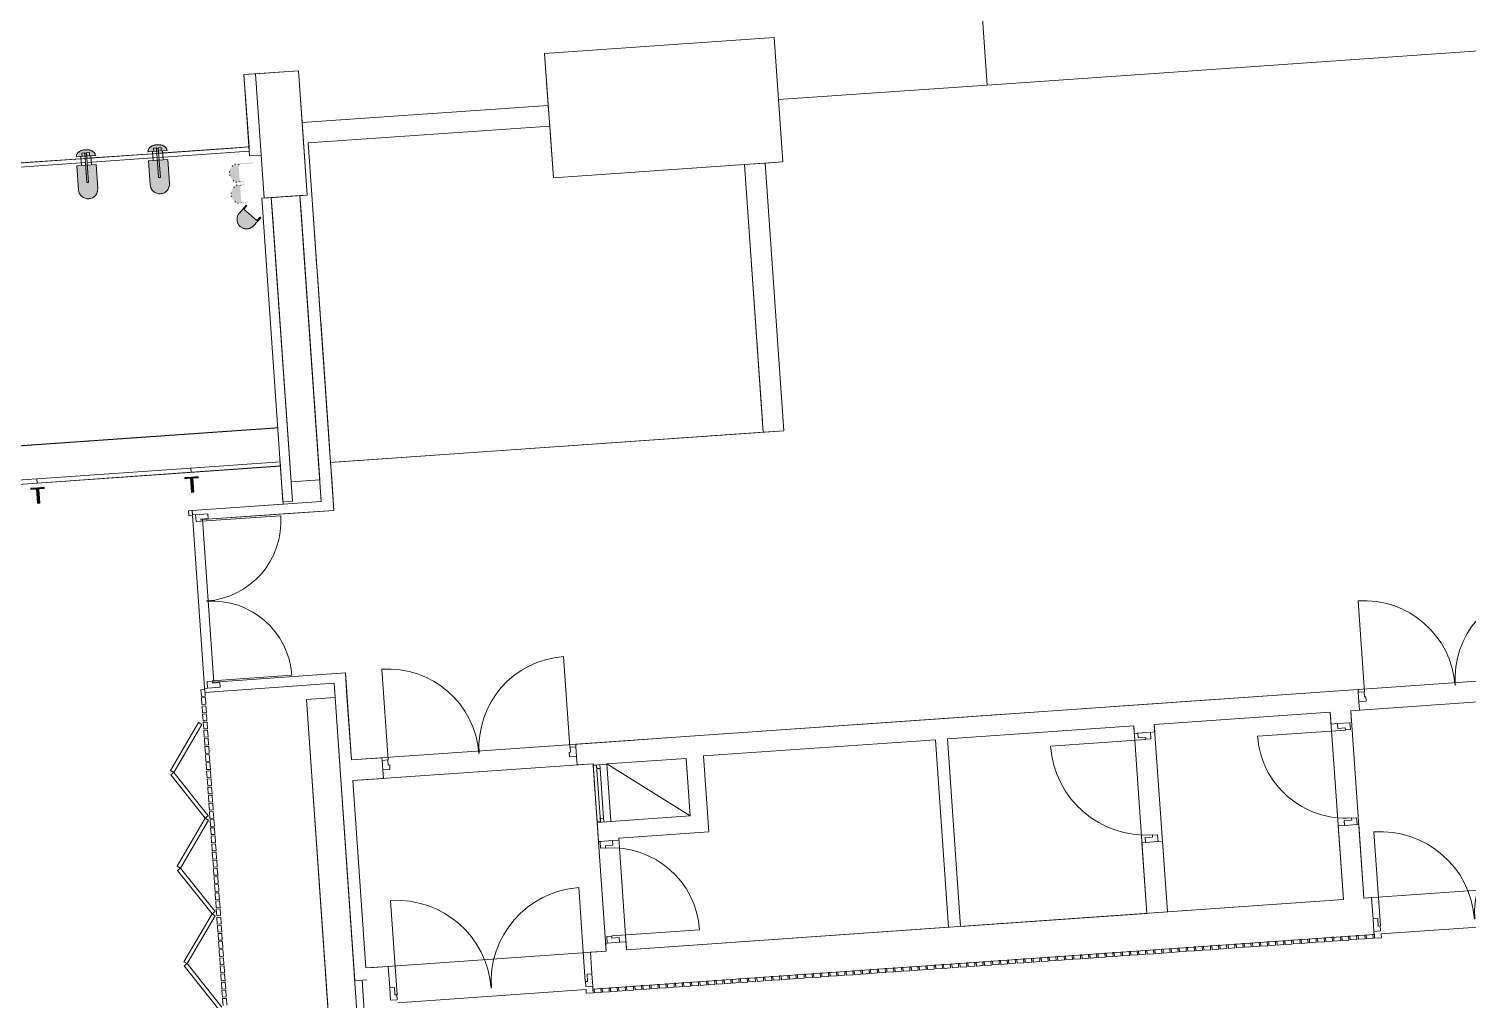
# Model space of a CAD drawing. Header units: millimetres. Extents: x 306 to 836129804, y -168137 to 818603917.
# Drawn here: x 833825848 to 833840866, y 817944597 to 817954730 of the extents above; entities that cross this region are included whole.
import ezdxf

# ---------------------------------------------------------------- set-up
doc = ezdxf.new("R2010")
doc.units = ezdxf.units.MM
doc.header["$LTSCALE"] = 3
doc.linetypes.add('Overhead', pattern=[1.8, 1.2, -0.6])
for name, color, linetype, lineweight in [('A-010-M_LINE', 251, 'Continuous', 13), ('A-200-M_WALL_EXT', 251, 'Continuous', 13), ('A-200-M_WALL_INT', 251, 'Continuous', 13), ('A-214-M_CURT_WALL', 251, 'Continuous', 13), ('A-215-M_CURT_PANEL', 251, 'Continuous', 13), ('A-314-M_WINDOW', 251, 'Continuous', 13), ('A-325-M_DOOR', 251, 'Continuous', 13), ('A-770-ME_FFE_SA', 251, 'Continuous', 13), ('A-810-M_ROOMS', 251, 'Continuous', 13), ('S-280-M_COLUMN', 253, 'Continuous', 9), ('Z-060-M_DETAIL', 253, 'Continuous', 5), ('Z-060-M_LINE_MEDIUM', 253, 'Continuous', 9)]:
    doc.layers.add(name, color=color, linetype=linetype, lineweight=lineweight)
doc.layers.add('UAJ-00XREF', color=7, linetype='Continuous')
doc.layers.get('A-770-ME_FFE_SA').off()

# ---------------------------------------------------------------- blocks, each defined once
blk = doc.blocks.new('System Panel - ARC_Glazed-40653877-0300')
at = {"layer": 'A-215-M_CURT_PANEL', "lineweight": 9}
for p, q in [((-805, 44), (805, 44)), ((-805, 0), (-805, 44)), ((805, 0), (-805, 0)), ((805, 0), (805, 44))]:
    blk.add_line(p, q, dxfattribs=at)
blk = doc.blocks.new('System Panel - ARC_Glazed-35516905-0300')
at = {"layer": 'A-215-M_CURT_PANEL', "lineweight": 9}
for p, q in [((-805, 44), (805, 44)), ((-805, 0), (-805, 44)), ((805, 0), (-805, 0)), ((805, 0), (805, 44))]:
    blk.add_line(p, q, dxfattribs=at)
blk = doc.blocks.new('Circular Mullion - B1_STEEL-35516897-0300')
at = {"layer": 'A-214-M_CURT_WALL', "lineweight": 9}
blk.add_hatch(color=256, dxfattribs=at).paths.add_polyline_path([(-12.5, 210), (12.5, 210), (12.5, 62), (70, 62), (70, 50), (-70, 50), (-70, 62), (-12.5, 62)], flags=0)
for p, q in [((12.5, 210), (-12.5, 210)), ((-12.5, 210), (-12.5, 62)), ((12.5, 62), (12.5, 210)), ((-12.5, 62), (-70, 62)), ((-70, 50), (-70, 62)), ((-70, 50), (0, 50)), ((0, 50), (70, 50)), ((70, 62), (12.5, 62)), ((70, 50), (70, 62))]:
    blk.add_line(p, q, dxfattribs=at)
blk = doc.blocks.new('System Panel - ARC_Glazed-35516906-0300')
at = {"layer": 'A-215-M_CURT_PANEL', "lineweight": 9}
for p, q in [((-467, 44), (467, 44)), ((-467, 0), (-467, 44)), ((467, 0), (-467, 0)), ((467, 0), (467, 44))]:
    blk.add_line(p, q, dxfattribs=at)
blk = doc.blocks.new('Circular Mullion - B1_STEEL-35516898-0300')
at = {"layer": 'A-214-M_CURT_WALL', "lineweight": 9}
blk.add_hatch(color=256, dxfattribs=at).paths.add_polyline_path([(-12.5, 210), (12.5, 210), (12.5, 62), (70, 62), (70, 50), (-70, 50), (-70, 62), (-12.5, 62), (-12.5, 93.9)], flags=0)
for p, q in [((12.5, 210), (-12.5, 210)), ((-12.5, 210), (-12.5, 62)), ((12.5, 62), (12.5, 210)), ((-12.5, 62), (-70, 62)), ((-70, 50), (-70, 62)), ((-70, 50), (0, 50)), ((0, 50), (70, 50)), ((70, 62), (12.5, 62)), ((70, 50), (70, 62))]:
    blk.add_line(p, q, dxfattribs=at)
blk = doc.blocks.new('ARC_DOOR_TIMBER_T20-TS-O - 1800x2100mm-39375266-0300')
at = {"layer": 'A-325-M_DOOR'}
for p, q in [((-950, 80.5), (-950, 1029)), ((950, 80.5), (950, 1029)), ((-950, 80.5), (-950, 97.5))]:
    blk.add_line(p, q, dxfattribs=at)
at = {"layer": 'A-325-M_DOOR', "lineweight": 9}
for p, q in [((-1013, 80.5), (-953, 80.5)), ((-1013, -19.5), (-1013, 80.5)), ((-953, 80.5), (-953, 27.5)), ((-953, 27.5), (-938, 27.5)), ((-938, 27.5), (-938, -19.5)), ((938, -19.5), (938, 27.5)), ((938, 27.5), (953, 27.5)), ((953, 80.5), (1013, 80.5)), ((953, 27.5), (953, 80.5)), ((1013, 80.5), (1013, -19.5)), ((-938, -19.5), (-1013, -19.5)), ((1013, -19.5), (938, -19.5))]:
    blk.add_line(p, q, dxfattribs=at)
at = {"layer": 'A-325-M_DOOR'}
for centre, start, end in [((-950, 80.5), 0, 90), ((950, 80.5), 90, 180)]:
    blk.add_arc(centre, 948.5, start, end, dxfattribs=at)
blk = doc.blocks.new('ARC_DOOR_TIMBER_T10-TI-I - 900x2100mm-38939625-0300')
at = {"layer": 'A-325-M_DOOR'}
blk.add_line((459, -37), (459, 881), dxfattribs=at)
at = {"layer": 'A-325-M_DOOR', "lineweight": 9}
for p, q in [((-532, 40), (-482, 40)), ((-532, -90), (-532, 40)), ((-482, 40), (-482, -37)), ((482, 40), (532, 40)), ((482, -37), (482, 40)), ((532, 40), (532, -90)), ((-462, -90), (-532, -90)), ((-482, -37), (-462, -37)), ((-462, -37), (-462, -90)), ((462, -90), (462, -37)), ((462, -37), (482, -37)), ((532, -90), (462, -90))]:
    blk.add_line(p, q, dxfattribs=at)
at = {"layer": 'A-325-M_DOOR'}
blk.add_arc((459, -37), 918, 90, 180, dxfattribs=at)
blk = doc.blocks.new('ARC_DOOR_TIMBER_T20-TS-I - 1800x2100mm-39001706-0300')
at = {"layer": 'A-325-M_DOOR'}
for p, q in [((-984, -46), (-984, 936.5)), ((984, 936.5), (984, -46))]:
    blk.add_line(p, q, dxfattribs=at)
at = {"layer": 'A-325-M_DOOR', "lineweight": 9}
for p, q in [((-1057, 31), (-1007, 31)), ((-1057, -99), (-1057, 31)), ((-1007, 31), (-1007, -46)), ((1007, 31), (1057, 31)), ((1007, -46), (1007, 31)), ((1057, 31), (1057, -99)), ((-987, -99), (-1057, -99)), ((-1007, -46), (-987, -46)), ((-987, -46), (-987, -99)), ((987, -99), (987, -46)), ((987, -46), (1007, -46)), ((1057, -99), (987, -99))]:
    blk.add_line(p, q, dxfattribs=at)
at = {"layer": 'A-325-M_DOOR'}
for centre, start, end in [((-984, -46), 0, 90), ((984, -46), 90, 180)]:
    blk.add_arc(centre, 982.5, start, end, dxfattribs=at)
blk = doc.blocks.new('ARC_DOOR_TIMBER_T20-TS-O - 1800x2100mm-40978584-0300')
at = {"layer": 'A-325-M_DOOR', "lineweight": 9}
for p, q in [((-938, 19.5), (-1013, 19.5)), ((-1013, 19.5), (-1013, -80.5)), ((-938, -27.5), (-938, 19.5)), ((1013, 19.5), (938, 19.5)), ((938, 19.5), (938, -27.5)), ((1013, -80.5), (1013, 19.5)), ((-1013, -80.5), (-953, -80.5)), ((-953, -80.5), (-953, -27.5)), ((-953, -27.5), (-938, -27.5)), ((938, -27.5), (953, -27.5)), ((953, -27.5), (953, -80.5)), ((953, -80.5), (1013, -80.5))]:
    blk.add_line(p, q, dxfattribs=at)
at = {"layer": 'A-325-M_DOOR'}
for p, q in [((-950, -80.5), (-950, -97.5)), ((-950, -80.5), (-950, -1029)), ((950, -80.5), (950, -1029))]:
    blk.add_line(p, q, dxfattribs=at)
for centre, start, end in [((-950, -80.5), 270, 360), ((950, -80.5), 180, 270)]:
    blk.add_arc(centre, 948.5, start, end, dxfattribs=at)
blk = doc.blocks.new('ARC_DOOR_TIMBER_T20-TS-I - 1800x2100mm-39001709-0300')
at = {"layer": 'A-325-M_DOOR', "lineweight": 9}
for p, q in [((-987, 99), (-1057, 99)), ((-1057, 99), (-1057, -31)), ((-1007, -31), (-1007, 46)), ((-1007, 46), (-987, 46)), ((-987, 46), (-987, 99)), ((1057, 99), (987, 99)), ((987, 99), (987, 46)), ((987, 46), (1007, 46)), ((1007, 46), (1007, -31)), ((1057, -31), (1057, 99)), ((-1057, -31), (-1007, -31)), ((1007, -31), (1057, -31))]:
    blk.add_line(p, q, dxfattribs=at)
at = {"layer": 'A-325-M_DOOR'}
for p, q in [((-984, 46), (-984, -936.5)), ((984, -936.5), (984, 46))]:
    blk.add_line(p, q, dxfattribs=at)
for centre, start, end in [((-984, 46), 270, 360), ((984, 46), 180, 270)]:
    blk.add_arc(centre, 982.5, start, end, dxfattribs=at)
blk = doc.blocks.new('ARC_DOOR_TIMBER_T10-FA-I - 900x2100mm-39090792-0300')
at = {"layer": 'A-325-M_DOOR'}
blk.add_line((498, -8.5), (498, 987.5), dxfattribs=at)
at = {"layer": 'A-325-M_DOOR', "lineweight": 9}
for p, q in [((-571, 68.5), (-521, 68.5)), ((-571, -61.5), (-571, 68.5)), ((-521, 68.5), (-521, -8.5)), ((521, 68.5), (571, 68.5)), ((521, -8.5), (521, 68.5)), ((571, 68.5), (571, -61.5)), ((-501, -61.5), (-571, -61.5)), ((-521, -8.5), (-501, -8.5)), ((-501, -8.5), (-501, -61.5)), ((501, -61.5), (501, -8.5)), ((501, -8.5), (521, -8.5)), ((571, -61.5), (501, -61.5))]:
    blk.add_line(p, q, dxfattribs=at)
at = {"layer": 'A-325-M_DOOR'}
blk.add_arc((498, -8.5), 996, 90, 180, dxfattribs=at)
blk = doc.blocks.new('System Panel - ARC_Glazed-V4-0300')
at = {"layer": 'A-215-M_CURT_PANEL', "lineweight": 9}
for p, q in [((365, 0), (-365, 0)), ((-365, 0), (-365, -44)), ((365, -44), (365, 0)), ((-365, -44), (365, -44))]:
    blk.add_line(p, q, dxfattribs=at)
blk = doc.blocks.new('System Panel - ARC_Glazed-39675515-0300')
at = {"layer": 'A-215-M_CURT_PANEL', "lineweight": 9}
for p, q in [((473, 0), (-473, 0)), ((473, -44), (473, 0)), ((-473, -44), (473, -44))]:
    blk.add_line(p, q, dxfattribs=at)
blk = doc.blocks.new('Circular Mullion - Type A-V171-0300')
at = {"layer": 'Z-060-M_LINE_MEDIUM', "lineweight": 5}
h = blk.add_hatch(color=256, dxfattribs=at)
h.paths.add_polyline_path([(0, -423), (26, -420), (50, -410), (76, -388), (87, -373), (97, -349), (100, -323), (100, -73), (-100, -73), (-100, -323), (-100, -324), (-95, -354), (-87, -373), (-71, -394), (-49, -410), (-21, -421), (-10, -422)], flags=0)
h.paths.add_polyline_path([(100, 23), (94, 45), (81, 63), (62, 76), (40, 84), (10, 89), (-10, 89), (-20, 89), (-40, 84), (-65, 73), (-85, 59), (-94, 45), (-100, 23), (10, 23)], flags=0)
at = {"layer": 'Z-060-M_DETAIL'}
for p, q in [((-100, 23), (100, 23)), ((-52, -73), (-52, 23)), ((-10, 57), (-39, 57)), ((-39, 57), (-39, 23)), ((-39, 23), (-10, 23)), ((-10, 23), (-10, 57)), ((39, 57), (10, 57)), ((10, 57), (10, 23)), ((10, 23), (39, 23)), ((39, 23), (39, 57)), ((52, -73), (52, 23)), ((100, -73), (-100, -73)), ((-100, -73), (-100, -323)), ((100, -323), (100, -73))]:
    blk.add_line(p, q, dxfattribs=at)
for centre, radius, start, end in [((-45, 21), 55.2, 130.5224, 177.4776), ((-11, -19), 107, 105.6955, 130.5224), ((0, -59), 149, 90.1513, 105.6955), ((0, -59), 149, 74.3045, 89.8487), ((11, -19), 107, 49.4776, 74.3045), ((45, 21), 55.2, 2.5224, 49.4776), ((0, -323), 100, 180, 360)]:
    blk.add_arc(centre, radius, start, end, dxfattribs=at)
at = {"layer": 'Z-060-M_LINE_MEDIUM'}
for p, q in [((10, 53), (-10, 53)), ((-10, 53), (-10, -252)), ((10, -252), (10, 53)), ((-10, -252), (10, -252))]:
    blk.add_line(p, q, dxfattribs=at)
blk = doc.blocks.new('Circular Mullion - CERAMIC_MULLIONS LEARNING CENTER-V172-0300')
at = {"layer": 'Z-060-M_DETAIL'}
h = blk.add_hatch(dxfattribs=at)
h.set_pattern_fill('FP_115', color=256, style=0, pattern_type=2)
h.set_pattern_definition([(315, (-24800.38, 32399.75), (141.4214, 141.4214), [])])
h.paths.add_polyline_path([(-100, 324), (-100, 323), (-100, 324)], flags=0)
h.paths.add_polyline_path([(20, -89), (10, -89), (19, -89)], flags=0)
at = {"layer": 'A-214-M_CURT_WALL', "lineweight": 9}
for p, q in [((-100, -23), (-10, -23)), ((10, -23), (100, -23))]:
    blk.add_line(p, q, dxfattribs=at)
for centre, radius, start, end in [((0, 323), 100, 156.4683, 162.1298), ((0, 323), 100, 137.8775, 143.5196), ((0, 323), 100, 96.5417, 102.0856), ((0, 323), 100, 77.929, 83.4342), ((0, 323), 100, 36.6271, 42.0341), ((0, 323), 100, 17.9732, 23.3608), ((-51, -23), 48.6, 196.3458, 202.1217), ((-33, -11), 70.7, 229.6195, 234.9914), ((-10, 22), 111, 234.9914, 239.8589), ((-10, 22), 111, 243.3864, 251.7842), ((1, 62), 152, 255.2325, 259.4492), ((1, 62), 152, 262.4848, 269.7371), ((-1, 62), 152, 270.2629, 277.5152), ((-1, 62), 152, 280.5508, 284.7675), ((10, 22), 111, 288.2158, 296.6136), ((10, 22), 111, 300.1411, 305.0086), ((33, -11), 70.7, 305.0086, 310.3805), ((51, -23), 48.6, 337.8783, 343.6542)]:
    blk.add_arc(centre, radius, start, end, dxfattribs=at)
blk = doc.blocks.new('Circular Mullion - Type A-V173-0300')
at = {"layer": 'Z-060-M_DETAIL'}
h = blk.add_hatch(dxfattribs=at)
h.set_pattern_fill('FP_116', color=256, style=0, pattern_type=2)
h.set_pattern_definition([(45, (-25550.4, -32399.75), (-502.894, 502.894), []), (45, (-25550.4, -31637.75), (-502.894, 502.894), [])])
h.paths.add_polyline_path([(-10, -73), (10, -73), (10, 23), (-10, 23), (-10, -1)], flags=0)
at = {"layer": 'Z-060-M_LINE_MEDIUM', "lineweight": 5}
h = blk.add_hatch(color=256, dxfattribs=at)
h.paths.add_polyline_path([(0, -423), (26, -420), (50, -410), (76, -388), (87, -373), (97, -349), (100, -323), (100, -73), (-100, -73), (-100, -323), (-100, -324), (-95, -354), (-87, -373), (-71, -394), (-49, -410), (-21, -421), (-10, -422)], flags=0)
h.paths.add_polyline_path([(34, 23), (100, 23), (94, 45), (81, 63), (54, 79), (34, 86), (20, 89), (0, 90), (-32, 86), (-40, 84), (-65, 73), (-85, 59), (-94, 45), (-100, 23), (10, 23)], flags=0)
at = {"layer": 'Z-060-M_DETAIL'}
for p, q in [((-100, 23), (100, 23)), ((-52, -73), (-52, 23)), ((-10, 57), (-39, 57)), ((-39, 57), (-39, 23)), ((-39, 23), (-10, 23)), ((-10, 23), (-10, 57)), ((39, 57), (10, 57)), ((10, 57), (10, 23)), ((10, 23), (39, 23)), ((39, 23), (39, 57)), ((52, -73), (52, 23)), ((100, -73), (-100, -73)), ((-100, -73), (-100, -323)), ((100, -323), (100, -73))]:
    blk.add_line(p, q, dxfattribs=at)
for centre, radius, start, end in [((-45, 21), 55.2, 130.5224, 177.4776), ((-11, -19), 107, 105.6955, 130.5224), ((0, -59), 149, 90.1513, 105.6955), ((0, -59), 149, 74.3045, 89.8487), ((11, -19), 107, 49.4776, 74.3045), ((45, 21), 55.2, 2.5224, 49.4776), ((0, -323), 100, 180, 360)]:
    blk.add_arc(centre, radius, start, end, dxfattribs=at)
at = {"layer": 'Z-060-M_LINE_MEDIUM'}
for p, q in [((10, 53), (-10, 53)), ((-10, 53), (-10, -252)), ((10, -252), (10, 53)), ((-10, -252), (10, -252))]:
    blk.add_line(p, q, dxfattribs=at)
blk = doc.blocks.new('Circular Mullion - CERAMIC_MULLIONS LEARNING CENTER-V174-0300')
at = {"layer": 'Z-060-M_DETAIL'}
h = blk.add_hatch(dxfattribs=at)
h.set_pattern_fill('FP_117', color=256, style=0, pattern_type=2)
h.set_pattern_definition([(315, (-25550.38, 32399.75), (141.4214, 141.4214), [])])
h.paths.add_polyline_path([(-100, 324), (-100, 323), (-100, 324)], flags=0)
h.paths.add_polyline_path([(20, -89), (10, -89), (19, -89)], flags=0)
at = {"layer": 'A-214-M_CURT_WALL', "lineweight": 9}
for p, q in [((-100, -23), (-10, -23)), ((10, -23), (100, -23))]:
    blk.add_line(p, q, dxfattribs=at)
for centre, radius, start, end in [((0, 323), 100, 156.4683, 162.1298), ((0, 323), 100, 137.8775, 143.5196), ((0, 323), 100, 96.5417, 102.0856), ((0, 323), 100, 77.929, 83.4342), ((0, 323), 100, 36.6271, 42.0341), ((0, 323), 100, 17.9732, 23.3608), ((-51, -23), 48.6, 196.3458, 202.1217), ((-33, -11), 70.7, 229.6195, 234.9914), ((-10, 22), 111, 234.9914, 239.8589), ((-10, 22), 111, 243.3864, 251.7842), ((1, 62), 152, 255.2325, 259.4492), ((1, 62), 152, 262.4848, 269.7371), ((-1, 62), 152, 270.2629, 277.5152), ((-1, 62), 152, 280.5508, 284.7675), ((10, 22), 111, 288.2158, 296.6136), ((10, 22), 111, 300.1411, 305.0086), ((33, -11), 70.7, 305.0086, 310.3805), ((51, -23), 48.6, 337.8783, 343.6542)]:
    blk.add_arc(centre, radius, start, end, dxfattribs=at)
blk = doc.blocks.new('Circular Mullion - Type A_150mm Profile-28038416-0300')
at = {"layer": 'A-214-M_CURT_WALL'}
blk.add_hatch(color=256, dxfattribs=at).paths.add_polyline_path([(-100, -16), (-100, 0), (-90, 0), (-90, -49), (90, -49), (90, 115), (100, 115), (100, -50), (94, -83), (87, -100), (71, -121), (50, -137), (18, -148), (0, -150), (-26, -147), (-50, -137), (-74, -117), (-90, -92), (-97, -76), (-100, -49), (-100, -20)], flags=0)
blk = doc.blocks.new('Circular Mullion - CERAMIC TUBES 150mm_End Cap_Left_-28038428-0300')
at = {"layer": 'A-214-M_CURT_WALL', "lineweight": 9}
for centre, radius, start, end in [((0, -50), 100, 197.97699, 203.35458), ((-87, -46.5), 3, 180, 270), ((0, -50), 100, 216.64542, 222.02301), ((0, -50), 100, 257.97699, 263.35458), ((0, -50), 100, 276.64542, 282.02301), ((0, -50), 100, 317.97699, 323.35458), ((87, -46.5), 3, 270, 360), ((0, -50), 100, 336.64542, 342.02301)]:
    blk.add_arc(centre, radius, start, end, dxfattribs=at)
blk = doc.blocks.new('Circular Mullion - Type A_150mm Profile-25928163-0300')
at = {"layer": 'A-214-M_CURT_WALL'}
blk.add_hatch(color=256, dxfattribs=at).paths.add_polyline_path([(-100, 0), (-90, 0), (-90, -49), (90, -49), (90, 0), (100, 0), (99, -56), (94, -83), (87, -100), (71, -121), (50, -137), (18, -148), (-7, -149), (-26, -147), (-50, -137), (-74, -117), (-90, -92), (-97, -76), (-100, -34), (-100, -16)], flags=0)
blk = doc.blocks.new('Circular Mullion - CERAMIC TUBES 150mm-32874553-0300')
at = {"layer": 'A-214-M_CURT_WALL', "lineweight": 9}
for centre, radius, start, end in [((0, -50), 100, 197.97699, 203.35458), ((-87, -46.5), 3, 180, 270), ((0, -50), 100, 216.64542, 222.02301), ((0, -50), 100, 257.97699, 263.35458), ((0, -50), 100, 276.64542, 282.02301), ((0, -50), 100, 317.97699, 323.35458), ((87, -46.5), 3, 270, 360), ((0, -50), 100, 336.64542, 342.02301)]:
    blk.add_arc(centre, radius, start, end, dxfattribs=at)
blk = doc.blocks.new('Circular Mullion - Type A-25928776-0300')
at = {"layer": 'A-214-M_CURT_WALL'}
blk.add_hatch(color=256, dxfattribs=at).paths.add_polyline_path([(-100, 0), (-90, 0), (-90, -49), (90, -47), (90, 0), (100, 0), (100, -109), (97, -135), (87, -159), (64, -185), (50, -196), (26, -206), (0, -209), (-26, -206), (-55, -192), (-71, -180), (-87, -159), (-97, -135), (-100, -109), (-100, -38)], flags=0)
at = {"layer": 'Z-060-M_DETAIL'}
for p, q in [((100, 0), (90, 0)), ((90, 0), (90, -49)), ((100, -109), (100, 0)), ((-90, 0), (-100, 0)), ((-100, 0), (-100, -109)), ((-90, -49), (-90, 0)), ((90, -49), (-90, -49))]:
    blk.add_line(p, q, dxfattribs=at)
blk.add_arc((0, -109), 100, 180, 0, dxfattribs=at)
blk = doc.blocks.new('Circular Mullion - CERAMIC TUBES 209mm-27930004-0300')
at = {"layer": 'A-214-M_CURT_WALL', "lineweight": 9}
blk.add_line((-93, 0), (-97, 0), dxfattribs=at)
for centre, radius, start, end in [((0, -109), 100, 180, 194.0472), ((0, -109), 100, 199.3614, 208.0943), ((-87, -46), 3, 195, 270), ((87, -46), 3, 270, 345), ((0, -109), 100, 334.5189, 341.5132), ((0, -109), 100, 347.2594, 360), ((0, -109), 100, 214.8506, 223.6403), ((0, -109), 100, 229.7869, 238.1922), ((0, -109), 100, 244.5389, 252.7486), ((0, -109), 100, 259.2074, 267.3111), ((0, -109), 100, 273.8312, 281.8823), ((0, -109), 100, 288.4283, 296.4661), ((0, -109), 100, 303.0084, 311.0689), ((0, -109), 100, 317.577, 325.7019), ((0, -109), 100, 332.1378, 334.5189)]:
    blk.add_arc(centre, radius, start, end, dxfattribs=at)
blk = doc.blocks.new('ARC_DOOR_Learning Centre Sliding Folding Panel - ARC_DOOR_Learning Centre Sliding Folding Panel-36017326-0300')
at = {"layer": 'A-325-M_DOOR'}
for p, q in [((12201, 88), (12678, 417)), ((12223, 55), (12701, 384)), ((12678, 417), (12701, 384)), ((12723, 417), (12701, 384)), ((13178, 55), (12701, 384)), ((13200, 88), (12723, 417)), ((13200, 88), (13678, 417)), ((13223, 55), (13700, 384)), ((13678, 417), (13700, 384)), ((13723, 417), (13700, 384)), ((14178, 55), (13700, 384)), ((14200, 88), (13723, 417)), ((14200, 88), (14677, 417)), ((14223, 55), (14700, 384)), ((14677, 417), (14700, 384)), ((14723, 417), (14700, 384)), ((15177, 55), (14700, 384)), ((15200, 88), (14723, 417)), ((12240, 40), (12310, 40)), ((12310, 0), (12240, 0)), ((12310, 40), (12310, 0)), ((12325, 40), (12395, 40)), ((12325, 0), (12325, 40)), ((12395, 0), (12325, 0)), ((12395, 40), (12395, 0)), ((12410, 40), (12480, 40)), ((12410, 0), (12410, 40)), ((12480, 0), (12410, 0)), ((12480, 40), (12480, 0)), ((12495, 40), (12565, 40)), ((12495, 0), (12495, 40)), ((12565, 0), (12495, 0)), ((12565, 40), (12565, 0)), ((12580, 40), (12650, 40)), ((12580, 0), (12580, 40)), ((12650, 0), (12580, 0)), ((12650, 40), (12650, 0)), ((12665, 40), (12735, 40)), ((12665, 0), (12665, 40)), ((12735, 0), (12665, 0)), ((12735, 40), (12735, 0)), ((12750, 40), (12820, 40)), ((12750, 0), (12750, 40)), ((12820, 0), (12750, 0)), ((12820, 40), (12820, 0)), ((12835, 40), (12905, 40)), ((12835, 0), (12835, 40)), ((12905, 0), (12835, 0)), ((12905, 40), (12905, 0)), ((12920, 40), (12990, 40)), ((12920, 0), (12920, 40)), ((12990, 0), (12920, 0)), ((12990, 40), (12990, 0)), ((13005, 40), (13075, 40)), ((13005, 0), (13005, 40)), ((13075, 0), (13005, 0)), ((13075, 40), (13075, 0)), ((13090, 40), (13160, 40)), ((13090, 0), (13090, 40)), ((13160, 0), (13090, 0)), ((13160, 40), (13160, 0)), ((13175, 40), (13245, 40)), ((13175, 0), (13175, 40)), ((13245, 0), (13175, 0)), ((13200, 88), (13178, 55)), ((13200, 88), (13223, 55)), ((13245, 40), (13245, 0)), ((13260, 40), (13330, 40)), ((13260, 0), (13260, 40)), ((13330, 0), (13260, 0)), ((13330, 40), (13330, 0)), ((13345, 40), (13415, 40)), ((13345, 0), (13345, 40)), ((13415, 0), (13345, 0)), ((13415, 40), (13415, 0)), ((13430, 40), (13500, 40)), ((13430, 0), (13430, 40)), ((13500, 0), (13430, 0)), ((13500, 40), (13500, 0)), ((13515, 40), (13585, 40)), ((13515, 0), (13515, 40)), ((13585, 0), (13515, 0)), ((13585, 40), (13585, 0)), ((13600, 40), (13670, 40)), ((13600, 0), (13600, 40)), ((13670, 0), (13600, 0)), ((13670, 40), (13670, 0)), ((13685, 40), (13755, 40)), ((13685, 0), (13685, 40)), ((13755, 0), (13685, 0)), ((13755, 40), (13755, 0)), ((13770, 40), (13840, 40)), ((13770, 0), (13770, 40)), ((13840, 0), (13770, 0)), ((13840, 40), (13840, 0)), ((13855, 40), (13925, 40)), ((13855, 0), (13855, 40)), ((13925, 0), (13855, 0)), ((13925, 40), (13925, 0)), ((13940, 40), (14010, 40)), ((13940, 0), (13940, 40)), ((14010, 0), (13940, 0)), ((14010, 40), (14010, 0)), ((14025, 40), (14095, 40)), ((14025, 0), (14025, 40)), ((14095, 0), (14025, 0)), ((14095, 40), (14095, 0)), ((14110, 40), (14180, 40)), ((14110, 0), (14110, 40)), ((14180, 0), (14110, 0)), ((14200, 88), (14178, 55)), ((14180, 40), (14180, 0)), ((14195, 40), (14265, 40)), ((14195, 0), (14195, 40)), ((14265, 0), (14195, 0)), ((14200, 88), (14223, 55)), ((14265, 40), (14265, 0)), ((14280, 40), (14350, 40)), ((14280, 0), (14280, 40)), ((14350, 0), (14280, 0)), ((14350, 40), (14350, 0)), ((14365, 40), (14435, 40)), ((14365, 0), (14365, 40)), ((14435, 0), (14365, 0)), ((14435, 40), (14435, 0)), ((14450, 40), (14520, 40)), ((14450, 0), (14450, 40)), ((14520, 0), (14450, 0)), ((14520, 40), (14520, 0)), ((14535, 40), (14605, 40)), ((14535, 0), (14535, 40)), ((14605, 0), (14535, 0)), ((14605, 40), (14605, 0)), ((14620, 40), (14690, 40)), ((14620, 0), (14620, 40)), ((14690, 0), (14620, 0)), ((14690, 40), (14690, 0)), ((14705, 40), (14775, 40)), ((14705, 0), (14705, 40)), ((14775, 0), (14705, 0)), ((14775, 40), (14775, 0)), ((14790, 40), (14860, 40)), ((14790, 0), (14790, 40)), ((14860, 0), (14790, 0)), ((14860, 40), (14860, 0)), ((14875, 40), (14945, 40)), ((14875, 0), (14875, 40)), ((14945, 0), (14875, 0)), ((14945, 40), (14945, 0)), ((14960, 40), (15030, 40)), ((14960, 0), (14960, 40)), ((15030, 0), (14960, 0)), ((15030, 40), (15030, 0)), ((15045, 40), (15115, 40)), ((15045, 0), (15045, 40)), ((15115, 0), (15045, 0)), ((15115, 40), (15115, 0)), ((15130, 40), (15200, 40)), ((15130, 0), (15130, 40)), ((15200, 0), (15130, 0)), ((15200, 88), (15177, 55)), ((15200, 40), (15200, 0)), ((15215, 40), (15285, 40)), ((15215, 0), (15215, 40)), ((15285, 0), (15215, 0)), ((15285, 40), (15285, 0)), ((15300, 40), (15370, 40)), ((15300, 0), (15300, 40)), ((15370, 0), (15300, 0)), ((15370, 40), (15370, 0)), ((15385, 40), (15455, 40)), ((15385, 0), (15385, 40)), ((15455, 0), (15385, 0)), ((15455, 40), (15455, 0))]:
    blk.add_line(p, q, dxfattribs=at)
blk = doc.blocks.new('ARC_DOOR_TIMBER_T20-TS-I - 1500x2100mm-39001708-0300')
at = {"layer": 'A-325-M_DOOR'}
for p, q in [((-834, 34), (-834, 866)), ((834, 866), (834, 34))]:
    blk.add_line(p, q, dxfattribs=at)
at = {"layer": 'A-325-M_DOOR', "lineweight": 9}
for p, q in [((-907, 111), (-857, 111)), ((-907, -19), (-907, 111)), ((-857, 111), (-857, 34)), ((-857, 34), (-837, 34)), ((-837, 34), (-837, -19)), ((837, -19), (837, 34)), ((837, 34), (857, 34)), ((857, 111), (907, 111)), ((857, 34), (857, 111)), ((907, 111), (907, -19)), ((-837, -19), (-907, -19)), ((907, -19), (837, -19))]:
    blk.add_line(p, q, dxfattribs=at)
at = {"layer": 'A-325-M_DOOR'}
for centre, start, end in [((-834, 34), 0, 90), ((834, 34), 90, 180)]:
    blk.add_arc(centre, 833, start, end, dxfattribs=at)
blk = doc.blocks.new('ARC_WIN_SPECIAL EQUIPMENT - 600w X 900h-36887299-0300')
at = {"layer": 'A-314-M_WINDOW', "lineweight": 18}
for p, q in [((-260, 72), (-300, 72)), ((-300, 38), (-260, 38)), ((295, 108), (-295, 108)), ((-295, 108), (-295, 72)), ((-295, 72), (295, 72)), ((-260, 38), (-260, 72)), ((300, 72), (260, 72)), ((260, 72), (260, 38)), ((260, 38), (300, 38)), ((295, 72), (295, 108))]:
    blk.add_line(p, q, dxfattribs=at)
at = {"layer": 'A-314-M_WINDOW'}
blk.add_line((260, 38), (-260, 38), dxfattribs=at)
blk = doc.blocks.new('ARC_TFP_FS_HR_DISPLAY - ARC_TFP_FS_HR_800x600 _DEEP_-36941433-0300')
at = {"layer": 'Z-060-M_DETAIL'}
for p, q in [((300, -30), (-300, -860)), ((-300, -30), (300, -30)), ((-300, -860), (-300, -30)), ((300, -30), (300, -860)), ((300, -860), (-300, -860))]:
    blk.add_line(p, q, dxfattribs=at)
blk = doc.blocks.new('3A35X-MAGP-P-MP-00')
at = {"layer": 'A-010-M_LINE', "linetype": 'Overhead'}
blk.add_line((834390598, 817949338), (834408199, 817950568), dxfattribs=at)
at = {"layer": 'A-200-M_WALL_EXT', "lineweight": 13}
for p, q in [((834408131, 817952969), (834408430, 817952990)), ((834408430, 817952990), (834408442, 817952816)), ((834408131, 817952969), (834408143, 817952795)), ((834408338, 817950004), (834408143, 817952795)), ((834408638, 817950025), (834408442, 817952816)), ((834408338, 817950004), (834408638, 817950025)), ((834408497, 817947735), (834408796, 817947755)), ((834408497, 817947735), (834409027, 817940151)), ((834409326, 817940171), (834408796, 817947755))]:
    blk.add_line(p, q, dxfattribs=at)
at = {"layer": 'A-200-M_WALL_INT'}
for p, q in [((834407966, 817954261), (834407846, 817954253)), ((834407846, 817954253), (834407905, 817953404)), ((834408025, 817953413), (834407966, 817954261)), ((834411021, 817953931), (834408452, 817953751)), ((834411036, 817953716), (834411021, 817953931)), ((834408452, 817953751), (834408505, 817952995)), ((834408517, 817953540), (834411036, 817953716)), ((834408555, 817952999), (834408517, 817953540)), ((834407905, 817953404), (834408025, 817953413)), ((834413283, 817953329), (834413069, 817953314)), ((834413256, 817950635), (834413069, 817953314)), ((834413479, 817950536), (834413283, 817953329)), ((834408430, 817952990), (834408505, 817952995)), ((834408653, 817949798), (834408430, 817952990)), ((834408608, 817952235), (834408555, 817952999)), ((834408031, 817952962), (834408131, 817952969)), ((834408253, 817949795), (834408031, 817952962)), ((834408352, 817949802), (834408131, 817952969)), ((834408642, 817951761), (834408614, 817952159)), ((834408742, 817950320), (834408647, 817951685)), ((834413264, 817950521), (834413263, 817950534)), ((834413479, 817950536), (834413264, 817950521)), ((834408749, 817950218), (834408785, 817949707)), ((834407307, 817949704), (834408653, 817949798)), ((834407307, 817949704), (834407310, 817949660)), ((834407413, 817949611), (834408785, 817949707)), ((834408253, 817949795), (834408352, 817949802)), ((834407310, 817949660), (834407341, 817949662)), ((834407413, 817949611), (834407413, 817949617)), ((834408786, 817947903), (834407439, 817947808)), ((834408904, 817948011), (834407532, 817947915)), ((834407532, 817947915), (834407533, 817947907)), ((834409003, 817944800), (834408786, 817947903)), ((834408904, 817948011), (834408967, 817947103)), ((834407436, 817947850), (834407467, 817947852)), ((834407439, 817947808), (834407436, 817947850)), ((834419470, 817947838), (834411307, 817947267)), ((834419470, 817947838), (834419472, 817947811)), ((834417344, 817947473), (834419180, 817947602)), ((834419180, 817947602), (834419189, 817947478)), ((834419395, 817947617), (834419485, 817947623)), ((834419403, 817947493), (834419395, 817947617)), ((834419479, 817947711), (834419485, 817947623)), ((834415185, 817947322), (834417130, 817947458)), ((834417130, 817947458), (834417135, 817947380)), ((834417350, 817947395), (834417344, 817947473)), ((834419256, 817947482), (834419189, 817947478)), ((834419403, 817947493), (834419385, 817947491)), ((834412640, 817947145), (834415060, 817947314)), ((834415197, 817945359), (834415060, 817947314)), ((834415185, 817947322), (834415322, 817945367)), ((834417135, 817947380), (834417174, 817947382)), ((834417304, 817947391), (834417350, 817947395)), ((834409286, 817947126), (834408967, 817947103)), ((834409286, 817947126), (834409288, 817947099)), ((834411307, 817947267), (834411309, 817947240)), ((834411316, 817947140), (834411322, 817947052)), ((834412640, 817947145), (834412695, 817946354)), ((834409295, 817946999), (834409301, 817946911)), ((834411322, 817947052), (834411488, 817947064)), ((834411488, 817947064), (834411489, 817947044)), ((834411634, 817947059), (834411489, 817947049)), ((834408982, 817946889), (834409301, 817946911)), ((834408982, 817946889), (834409119, 817944934)), ((834411676, 817946461), (834411531, 817946451)), ((834411545, 817946252), (834411531, 817946456)), ((834419330, 817946421), (834419263, 817946416)), ((834419263, 817946416), (834419317, 817945647)), ((834419478, 817946431), (834419460, 817946430)), ((834419531, 817945662), (834419478, 817946431)), ((834411563, 817946253), (834411545, 817946252)), ((834411759, 817946267), (834411692, 817946262)), ((834412695, 817946354), (834411758, 817946288)), ((834411759, 817946267), (834411758, 817946288)), ((834417215, 817946240), (834417254, 817946243)), ((834417266, 817945503), (834417215, 817946240)), ((834417383, 817946252), (834417429, 817946255)), ((834417481, 817945518), (834417429, 817946255)), ((834419317, 817945647), (834411839, 817945124)), ((834419611, 817945667), (834419531, 817945662)), ((834419611, 817945667), (834419627, 817945444)), ((834411487, 817944713), (834419638, 817945283)), ((834411637, 817945192), (834411619, 817945190)), ((834411619, 817945190), (834411625, 817945109)), ((834411833, 817945205), (834411767, 817945201)), ((834411839, 817945124), (834411833, 817945205)), ((834419636, 817945314), (834419638, 817945283)), ((834411625, 817945109), (834411460, 817945098)), ((834411460, 817945098), (834411476, 817944874)), ((834409351, 817944950), (834409119, 817944934)), ((834409351, 817944950), (834409367, 817944727)), ((834409127, 817944809), (834409003, 817944800)), ((834409927, 817932655), (834409078, 817944806)), ((834411485, 817944744), (834411487, 817944713))]:
    blk.add_line(p, q, dxfattribs=at)
at = {"layer": 'A-810-M_ROOMS', "flags": 128}
for points in [[(834427395, 817970576), (834419834, 817970047), (834419857, 817969710), (834420354, 817962604), (834420448, 817961261), (834420508, 817960401), (834419960, 817960362), (834417143, 817960165), (834415191, 817960029), (834415602, 817954143), (834421478, 817954554)], [(834396147, 817957489), (834396411, 817953713), (834396429, 817953454), (834397341, 817953518), (834398994, 817953634), (834399207, 817953649), (834399260, 817952894), (834399469, 817952909), (834407689, 817953483), (834407899, 817953498), (834407846, 817954253), (834408058, 817954267), (834408414, 817954292), (834408452, 817953751), (834411021, 817953931), (834410983, 817954472), (834413377, 817954639), (834413423, 817953991), (834415602, 817954143), (834415191, 817960029)], [(834421478, 817954554), (834415602, 817954143), (834413423, 817953991), (834413468, 817953342), (834413283, 817953329), (834413479, 817950536), (834408841, 817950212), (834408750, 817950206), (834408762, 817950034), (834408785, 817949707), (834408464, 817949685), (834408159, 817949663), (834407413, 817949611), (834407532, 817947915), (834408904, 817948011), (834408921, 817947764), (834408967, 817947103), (834411580, 817947286), (834412550, 817947354), (834415108, 817947533), (834417222, 817947680), (834419272, 817947824), (834421795, 817948000)], [(834408555, 817952999), (834408750, 817950206), (834413264, 817950521), (834413069, 817953314), (834411074, 817953175), (834411036, 817953716), (834408517, 817953540), (834408555, 817952999)], [(834409451, 817933013), (834409360, 817934310), (834408952, 817940145), (834409027, 817940151), (834408699, 817944842), (834408497, 817947735), (834408796, 817947755), (834408786, 817947903), (834407439, 817947808), (834407310, 817949654), (834407270, 817949651), (834407267, 817949701), (834407307, 817949704), (834408254, 817949770), (834408239, 817949997), (834408227, 817950169), (834399420, 817949553)], [(834421675, 817945426), (834419710, 817945288), (834419713, 817945248), (834419643, 817945244), (834419640, 817945283), (834419625, 817945282), (834419628, 817945242), (834419558, 817945238), (834419555, 817945278), (834419540, 817945276), (834419543, 817945237), (834419473, 817945232), (834419470, 817945272), (834419455, 817945271), (834419458, 817945231), (834419388, 817945226), (834419386, 817945266), (834419371, 817945265), (834419373, 817945225), (834419304, 817945220), (834419301, 817945260), (834419286, 817945259), (834419289, 817945219), (834419219, 817945214), (834419216, 817945254), (834419201, 817945253), (834419204, 817945213), (834419134, 817945208), (834419131, 817945248), (834419116, 817945247), (834419119, 817945207), (834419049, 817945202), (834419046, 817945242), (834419032, 817945241), (834419034, 817945201), (834418964, 817945196), (834418962, 817945236), (834418947, 817945235), (834418949, 817945195), (834418880, 817945190), (834418877, 817945230), (834418862, 817945229), (834418865, 817945189), (834418795, 817945184), (834418792, 817945224), (834418777, 817945223), (834418780, 817945183), (834418710, 817945178), (834418707, 817945218), (834418692, 817945217), (834418695, 817945177), (834418625, 817945172), (834418623, 817945212), (834418608, 817945211), (834418610, 817945171), (834418540, 817945166), (834418538, 817945206), (834418523, 817945205), (834418526, 817945165), (834418456, 817945161), (834418453, 817945200), (834418438, 817945199), (834418441, 817945160), (834418371, 817945155), (834418368, 817945195), (834418353, 817945193), (834418356, 817945154), (834418286, 817945149), (834418283, 817945189), (834418268, 817945188), (834418271, 817945148), (834418201, 817945143), (834418199, 817945183), (834418184, 817945182), (834418186, 817945142), (834418117, 817945137), (834418114, 817945177), (834418099, 817945176), (834418102, 817945136), (834418032, 817945131), (834418029, 817945171), (834418014, 817945170), (834418017, 817945130), (834417947, 817945125), (834417944, 817945165), (834417929, 817945164), (834417932, 817945124), (834417862, 817945119), (834417859, 817945159), (834417844, 817945158), (834417847, 817945118), (834417777, 817945113), (834417775, 817945153), (834417760, 817945152), (834417762, 817945112), (834417693, 817945107), (834417690, 817945147), (834417675, 817945146), (834417678, 817945106), (834417608, 817945101), (834417605, 817945141), (834417590, 817945140), (834417593, 817945100), (834417523, 817945095), (834417520, 817945135), (834417505, 817945134), (834417508, 817945094), (834417438, 817945089), (834417435, 817945129), (834417420, 817945128), (834417423, 817945088), (834417353, 817945083), (834417351, 817945123), (834417336, 817945122), (834417338, 817945082), (834417269, 817945078), (834417266, 817945117), (834417251, 817945116), (834417254, 817945077), (834417184, 817945072), (834417181, 817945112), (834417166, 817945110), (834417169, 817945071), (834417099, 817945066), (834417096, 817945106), (834417081, 817945105), (834417084, 817945065), (834417014, 817945060), (834417011, 817945100), (834416996, 817945099), (834416999, 817945059), (834416929, 817945054), (834416927, 817945094), (834416912, 817945093), (834416914, 817945053), (834416845, 817945048), (834416842, 817945088), (834416827, 817945087), (834416830, 817945047), (834416760, 817945042), (834416757, 817945082), (834416742, 817945081), (834416745, 817945041), (834416675, 817945036), (834416672, 817945076), (834416657, 817945075), (834416660, 817945035), (834416590, 817945030), (834416587, 817945070), (834416573, 817945069), (834416575, 817945029), (834416505, 817945024), (834416503, 817945064), (834416488, 817945063), (834416490, 817945023), (834416421, 817945018), (834416418, 817945058), (834416403, 817945057), (834416406, 817945017), (834416336, 817945012), (834416333, 817945052), (834416318, 817945051), (834416321, 817945011), (834416251, 817945006), (834416248, 817945046), (834416233, 817945045), (834416236, 817945005), (834416166, 817945001), (834416164, 817945040), (834416149, 817945039), (834416151, 817944999), (834416081, 817944995), (834416079, 817945034), (834416064, 817945033), (834416067, 817944994), (834415997, 817944989), (834415994, 817945029), (834415979, 817945028), (834415982, 817944988), (834415912, 817944983), (834415909, 817945023), (834415894, 817945022), (834415897, 817944982), (834415827, 817944977), (834415824, 817945017), (834415809, 817945016), (834415812, 817944976), (834415742, 817944971), (834415740, 817945011), (834415725, 817945010), (834415727, 817944970), (834415658, 817944965), (834415655, 817945005), (834415640, 817945004), (834415643, 817944964), (834415573, 817944959), (834415570, 817944999), (834415555, 817944998), (834415558, 817944958), (834415488, 817944953), (834415485, 817944993), (834415470, 817944992), (834415473, 817944952), (834415403, 817944947), (834415400, 817944987), (834415385, 817944986), (834415388, 817944946), (834415318, 817944941), (834415316, 817944981), (834415301, 817944980), (834415303, 817944940), (834415234, 817944935), (834415231, 817944975), (834415216, 817944974), (834415219, 817944934), (834415149, 817944929), (834415146, 817944969), (834415131, 817944968), (834415134, 817944928), (834415064, 817944923), (834415061, 817944963), (834415046, 817944962), (834415049, 817944922), (834414979, 817944918), (834414976, 817944957), (834414961, 817944956), (834414964, 817944916), (834414894, 817944912), (834414892, 817944951), (834414877, 817944950), (834414879, 817944911), (834414810, 817944906), (834414807, 817944946), (834414792, 817944945), (834414795, 817944905), (834414725, 817944900), (834414722, 817944940), (834414707, 817944939), (834414710, 817944899), (834414640, 817944894), (834414637, 817944934), (834414622, 817944933), (834414625, 817944893), (834414555, 817944888), (834414552, 817944928), (834414537, 817944927), (834414540, 817944887), (834414470, 817944882), (834414468, 817944922), (834414453, 817944921), (834414455, 817944881), (834414386, 817944876), (834414383, 817944916), (834414368, 817944915), (834414371, 817944875), (834414301, 817944870), (834414298, 817944910), (834414283, 817944909), (834414286, 817944869), (834414216, 817944864), (834414213, 817944904), (834414198, 817944903), (834414201, 817944863), (834414131, 817944858), (834414128, 817944898), (834414114, 817944897), (834414116, 817944857), (834414046, 817944852), (834414044, 817944892), (834414029, 817944891), (834414032, 817944851), (834413962, 817944846), (834413959, 817944886), (834413944, 817944885), (834413947, 817944845), (834413877, 817944840), (834413874, 817944880), (834413859, 817944879), (834413862, 817944839), (834413792, 817944835), (834413789, 817944874), (834413774, 817944873), (834413777, 817944833), (834413707, 817944829), (834413705, 817944869), (834413690, 817944867), (834413692, 817944828), (834413622, 817944823), (834413620, 817944863), (834413605, 817944862), (834413608, 817944822), (834413538, 817944817), (834413535, 817944857), (834413520, 817944856), (834413523, 817944816), (834413453, 817944811), (834413450, 817944851), (834413435, 817944850), (834413438, 817944810), (834413368, 817944805), (834413365, 817944845), (834413350, 817944844), (834413353, 817944804), (834413283, 817944799), (834413281, 817944839), (834413266, 817944838), (834413268, 817944798), (834413199, 817944793), (834413196, 817944833), (834413181, 817944832), (834413184, 817944792), (834413114, 817944787), (834413111, 817944827), (834413096, 817944826), (834413099, 817944786), (834413029, 817944781), (834413026, 817944821), (834413011, 817944820), (834413014, 817944780), (834412944, 817944775), (834412941, 817944815), (834412926, 817944814), (834412929, 817944774), (834412859, 817944769), (834412857, 817944809), (834412842, 817944808), (834412844, 817944768), (834412775, 817944763), (834412772, 817944803), (834412757, 817944802), (834412760, 817944762), (834412690, 817944757), (834412687, 817944797), (834412672, 817944796), (834412675, 817944756), (834412605, 817944752), (834412602, 817944791), (834412587, 817944790), (834412590, 817944750), (834412520, 817944746), (834412517, 817944786), (834412502, 817944784), (834412505, 817944745), (834412435, 817944740), (834412433, 817944780), (834412418, 817944779), (834412420, 817944739), (834412351, 817944734), (834412348, 817944774), (834412333, 817944773), (834412336, 817944733), (834412266, 817944728), (834412263, 817944768), (834412248, 817944767), (834412251, 817944727), (834412181, 817944722), (834412178, 817944762), (834412163, 817944761), (834412166, 817944721), (834412096, 817944716), (834412093, 817944756), (834412078, 817944755), (834412081, 817944715), (834412011, 817944710), (834412009, 817944750), (834411994, 817944749), (834411996, 817944709), (834411927, 817944704), (834411924, 817944744), (834411909, 817944743), (834411912, 817944703), (834411842, 817944698), (834411839, 817944738), (834411824, 817944737), (834411827, 817944697), (834411757, 817944692), (834411754, 817944732), (834411739, 817944731), (834411742, 817944691), (834411672, 817944686), (834411669, 817944726), (834411655, 817944725), (834411657, 817944685), (834411587, 817944680), (834411585, 817944720), (834411570, 817944719), (834411573, 817944679), (834411503, 817944674), (834411500, 817944714), (834411485, 817944713), (834411488, 817944673), (834411418, 817944669), (834411415, 817944708), (834409450, 817944571)]]:
    blk.add_lwpolyline(points, dxfattribs=at)
for points in [[(834407397, 817947836), (834407437, 817947838), (834407442, 817947769), (834407402, 817947766)], [(834422037, 817945837), (834421901, 817947792), (834419395, 817947617), (834419531, 817945662), (834421957, 817945831)], [(834419180, 817947602), (834417344, 817947473), (834417481, 817945518), (834419317, 817945647)], [(834417130, 817947458), (834415185, 817947322), (834415322, 817945367), (834417266, 817945503)], [(834415060, 817947314), (834412640, 817947145), (834412695, 817946354), (834411758, 817946288), (834411839, 817945124), (834415197, 817945359)], [(834408982, 817946889), (834409119, 817944934), (834409199, 817944939), (834411625, 817945109), (834411538, 817946348), (834411488, 817947064)]]:
    blk.add_lwpolyline(points, close=True, dxfattribs=at)
at = {"layer": 'S-280-M_COLUMN', "lineweight": 13}
for p, q in [((834413377, 817954639), (834410983, 817954472)), ((834413377, 817954639), (834413468, 817953342)), ((834410983, 817954472), (834411074, 817953175)), ((834407966, 817954261), (834408414, 817954292)), ((834408056, 817952964), (834407966, 817954261)), ((834408414, 817954292), (834408505, 817952995)), ((834413468, 817953342), (834411074, 817953175)), ((834408056, 817952964), (834408505, 817952995))]:
    blk.add_line(p, q, dxfattribs=at)
at = {"layer": 'A-214-M_CURT_WALL', "rotation": 3.998908525771384}
for name, p in [('Circular Mullion - Type A-V171-0300', (834406198, 817953379)), ('Circular Mullion - Type A-V173-0300', (834406946, 817953431))]:
    blk.add_blockref(name, p, dxfattribs=at)
at = {"layer": 'A-214-M_CURT_WALL', "extrusion": (0, 0, -1)}
for name, p, rotation in [('Circular Mullion - Type A_150mm Profile-28038416-0300', (-834407845, 817953230), 86.00109147422862), ('Circular Mullion - CERAMIC TUBES 150mm_End Cap_Left_-28038428-0300', (-834407845, 817953230), 86.00109147422862), ('Circular Mullion - Type A_150mm Profile-25928163-0300', (-834407861, 817953010), 86.00109147422862), ('Circular Mullion - CERAMIC TUBES 150mm-32874553-0300', (-834407861, 817953010), 86.00109147422862), ('Circular Mullion - Type A-25928776-0300', (-834407945, 817952825), 41.00109147422861)]:
    blk.add_blockref(name, p, dxfattribs=dict(at, rotation=rotation))
at = {"layer": 'A-214-M_CURT_WALL', "lineweight": 9, "extrusion": (0, 0, -1), "rotation": 176.0010914742286}
for name, p in [('Circular Mullion - B1_STEEL-35516898-0300', (-834407295, 817950104)), ('Circular Mullion - B1_STEEL-35516897-0300', (-834405689, 817949992))]:
    blk.add_blockref(name, p, dxfattribs=at)
at = {"layer": 'A-215-M_CURT_PANEL', "rotation": 3.998908525771384}
for name, p in [('System Panel - ARC_Glazed-V4-0300', (834406572, 817953405)), ('System Panel - ARC_Glazed-39675515-0300', (834407427, 817953465)), ('System Panel - ARC_Glazed-V4-0300', (834405824, 817953353))]:
    blk.add_blockref(name, p, dxfattribs=at)
at = {"layer": 'A-215-M_CURT_PANEL', "lineweight": 9, "rotation": 3.998908525771384}
for name, p in [('System Panel - ARC_Glazed-35516905-0300', (834406492, 817950048)), ('System Panel - ARC_Glazed-35516906-0300', (834407761, 817950137)), ('System Panel - ARC_Glazed-40653877-0300', (834404886, 817949936))]:
    blk.add_blockref(name, p, dxfattribs=at)
at = {"layer": 'A-314-M_WINDOW', "rotation": 93.99890852577134}
blk.add_blockref('ARC_WIN_SPECIAL EQUIPMENT - 600w X 900h-36887299-0300', (834411617, 817946758), dxfattribs=at)
at = {"layer": 'A-325-M_DOOR'}
for name, p, rotation in [('ARC_DOOR_TIMBER_T20-TS-I - 1500x2100mm-39001708-0300', (834407423, 817948758), 273.9989085257714), ('ARC_DOOR_TIMBER_T20-TS-O - 1800x2100mm-40978584-0300', (834420489, 817947801), 183.9989085257713), ('ARC_DOOR_TIMBER_T20-TS-O - 1800x2100mm-39375266-0300', (834410304, 817947089), 3.998908525771384), ('ARC_DOOR_Learning Centre Sliding Folding Panel - ARC_DOOR_Learning Centre Sliding Folding Panel-36017326-0300', (834408521, 817932336), 93.99890852577134), ('ARC_DOOR_TIMBER_T10-TI-I - 900x2100mm-38939625-0300', (834419333, 817946954), 93.99890852577134), ('ARC_DOOR_TIMBER_T10-FA-I - 900x2100mm-39090792-0300', (834417282, 817946818), 93.9989085257714), ('ARC_DOOR_TIMBER_T20-TS-I - 1800x2100mm-39001709-0300', (834420683, 817945487), 183.9989085257713), ('ARC_DOOR_TIMBER_T10-TI-I - 900x2100mm-38939625-0300', (834411689, 817945729), 273.9989085257714), ('ARC_DOOR_TIMBER_T20-TS-I - 1800x2100mm-39001706-0300', (834410423, 817944769), 3.998908525771384)]:
    blk.add_blockref(name, p, dxfattribs=dict(at, rotation=rotation))
at = {"layer": 'A-770-ME_FFE_SA', "rotation": 273.9989085257807}
blk.add_blockref('ARC_TFP_FS_HR_DISPLAY - ARC_TFP_FS_HR_800x600 _DEEP_-36941433-0300', (834412512, 817946822), dxfattribs=at)
at = {"layer": 'Z-060-M_DETAIL', "extrusion": (0, 0, -1), "rotation": 176.0010914742286}
for name, p in [('Circular Mullion - CERAMIC_MULLIONS LEARNING CENTER-V172-0300', (-834406198, 817953379)), ('Circular Mullion - CERAMIC_MULLIONS LEARNING CENTER-V174-0300', (-834406946, 817953431))]:
    blk.add_blockref(name, p, dxfattribs=at)
at = {"layer": 'Z-060-M_DETAIL', "lineweight": 9, "extrusion": (0, 0, -1), "rotation": 41.00109147422861}
blk.add_blockref('Circular Mullion - CERAMIC TUBES 209mm-27930004-0300', (-834407945, 817952825), dxfattribs=at)

msp = doc.modelspace()

# ---------------------------------------------------------------- block references
at = {"layer": 'UAJ-00XREF', "ltscale": 0.5}
msp.add_blockref('3A35X-MAGP-P-MP-00', (-579753, 0), dxfattribs=at)

doc.saveas('drawing.dxf')
